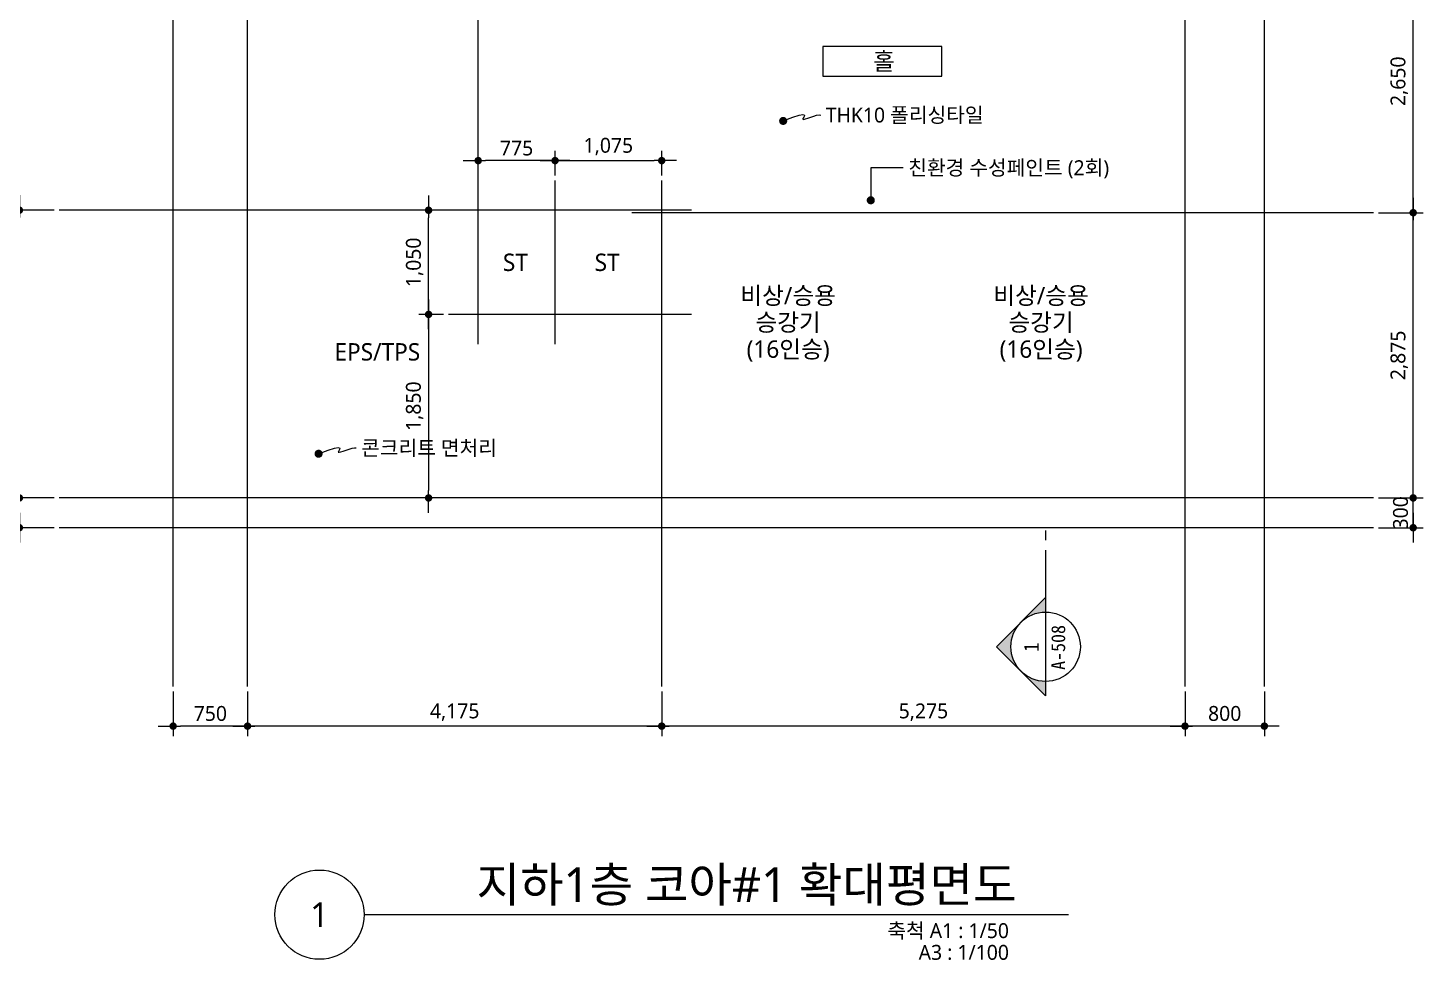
# Model space of a CAD drawing. Header units: millimetres. Extents: x 1424731 to 1631737, y 707248 to 849681.
# Drawn here: x 1468973 to 1483037, y 827948 to 837344 of the extents above; entities that cross this region are included whole.
import ezdxf
from ezdxf.enums import TextEntityAlignment as Align

# ---------------------------------------------------------------- set-up
doc = ezdxf.new("R2010")
doc.units = ezdxf.units.MM
doc.header["$MEASUREMENT"] = 0
doc.linetypes.add('CEN', pattern=[62, 60, -1, 0, -1])
doc.layers.get('0').update_dxf_attribs({"linetype": 'CONTINUOUS'})
for name, color, linetype, lineweight in [('A-CNTL', 1, 'CEN', 15), ('A-DIMS', 7, 'CONTINUOUS', 25), ('A-MKXS-LEAD', 7, 'CONTINUOUS', 25), ('A-MKXS-MAK1', 3, 'CONTINUOUS', 25), ('A-MKXS-TEXT1', 3, 'CONTINUOUS', 25), ('A-MKXS-TEXT2', 7, 'CONTINUOUS', 25), ('A-MKXX-NAME', 3, 'CONTINUOUS', 25), ('A-MKXX-SYMB', 7, 'CONTINUOUS', 25), ('A-XXXX-SYMB', 7, 'CONTINUOUS', 25), ('A-XXXX-TXT1', 3, 'CONTINUOUS', 25)]:
    doc.layers.add(name, color=color, linetype=linetype, lineweight=lineweight)
doc.styles.add('HY울릉도L', font='')
doc.styles.add('돋움체', font='')
doc.styles.add('맑은고딕', font='malgun.ttf')
doc.styles.get('HY울릉도L').set_extended_font_data('HYwulM')
doc.styles.get('돋움체').set_extended_font_data('DotumChe')
doc.dimstyles.new('CDIM', dxfattribs={"dimtxt": 3, "dimasz": 1.5, "dimexe": 2, "dimexo": 1, "dimgap": 1, "dimtad": 1, "dimdec": 0, "dimrnd": 0.5, "dimzin": 0, "dimdsep": 32, "dimlunit": 6, "dimtxsty": 'HY울릉도L', "dimblk1": '_CIDOT', "dimblk2": '_CIDOT', "dimsah": 1, "dimcen": 5.5, "dimclrd": 2, "dimclre": 2, "dimclrt": 7, "dimadec": 0, "dimazin": 0, "dimtfac": 1, "dimtdec": 0, "dimtix": 1, "dimtmove": 2, "dimatfit": 1, "dimldrblk": '_CIDOT', "dimfxl": 1, "dimtolj": 1, "dimtzin": 0, "dimlwd": -1, "dimarcsym": 0})

# ---------------------------------------------------------------- blocks, each defined once
blk = doc.blocks.new('_CIDOT')
at = {"color": 0, "linetype": 'ByBlock'}
blk.add_line((2, 0), (-1, 0), dxfattribs=at)
at = {"color": 0, "linetype": 'ByBlock', "const_width": 0.5}
blk.add_lwpolyline([(-0.25, 0, 1), (0.25, 0, 1)], format="xyb", close=True, dxfattribs=at)
blk = doc.blocks.new('*D420')
at = {"layer": 'A-DIMS', "transparency": 16777216}
for p, q in [((12500, -12625), (12500, -12550)), ((12500, -13000), (12500, -12700)), ((12500, -13075), (12500, -13150))]:
    blk.add_line(p, q, dxfattribs=at)
at = {"layer": 'A-DIMS', "lineweight": -2, "transparency": 16777216}
for p, q in [((12150, -12700), (12600, -12700)), ((12150, -13000), (12600, -13000))]:
    blk.add_line(p, q, dxfattribs=at)
at = {"layer": 'A-DIMS', "transparency": 16777216, "xscale": 75, "yscale": 75, "zscale": 75}
for p, rotation in [((12500, -12700), 270), ((12500, -13000), 90)]:
    blk.add_blockref('_CIDOT', p, dxfattribs=dict(at, rotation=rotation))
at = {"layer": 'A-DIMS', "color": 3, "transparency": 16777216, "insert": (12373, -12850), "char_height": 150, "attachment_point": 5, "rotation": 90, "style": '맑은고딕'}
blk.add_mtext('\\A1;300', dxfattribs=at)
blk = doc.blocks.new('*D421')
at = {"layer": 'A-DIMS', "lineweight": -2, "transparency": 16777216}
for p, q in [((4925, -14650), (4925, -15100)), ((10200, -14650), (10200, -15100))]:
    blk.add_line(p, q, dxfattribs=at)
at = {"layer": 'A-DIMS', "transparency": 16777216}
blk.add_line((10125, -15000), (5000, -15000), dxfattribs=at)
at = {"layer": 'A-DIMS', "transparency": 16777216, "xscale": 75, "yscale": 75, "zscale": 75, "rotation": 180}
blk.add_blockref('_CIDOT', (4925, -15000), dxfattribs=at)
at = {"layer": 'A-DIMS', "transparency": 16777216, "xscale": 75, "yscale": 75, "zscale": 75}
blk.add_blockref('_CIDOT', (10200, -15000), dxfattribs=at)
at = {"layer": 'A-DIMS', "color": 3, "transparency": 16777216, "insert": (7563, -14860), "char_height": 150, "attachment_point": 5, "style": '맑은고딕'}
blk.add_mtext('\\A1;5,275', dxfattribs=at)
blk = doc.blocks.new('*D422')
at = {"layer": 'A-DIMS', "lineweight": -2, "transparency": 16777216}
for p, q in [((10200, -14650), (10200, -15100)), ((11000, -14650), (11000, -15100))]:
    blk.add_line(p, q, dxfattribs=at)
at = {"layer": 'A-DIMS', "transparency": 16777216}
blk.add_line((10925, -15000), (10275, -15000), dxfattribs=at)
at = {"layer": 'A-DIMS', "transparency": 16777216, "xscale": 75, "yscale": 75, "zscale": 75, "rotation": 180}
blk.add_blockref('_CIDOT', (10200, -15000), dxfattribs=at)
at = {"layer": 'A-DIMS', "transparency": 16777216, "xscale": 75, "yscale": 75, "zscale": 75}
blk.add_blockref('_CIDOT', (11000, -15000), dxfattribs=at)
at = {"layer": 'A-DIMS', "color": 3, "transparency": 16777216, "insert": (10600, -14873), "char_height": 150, "attachment_point": 5, "style": '맑은고딕'}
blk.add_mtext('\\A1;800', dxfattribs=at)
blk = doc.blocks.new('*D423')
at = {"layer": 'A-DIMS', "lineweight": -2, "transparency": 16777216}
for p, q in [((750, -14650), (750, -15100)), ((4925, -14650), (4925, -15100))]:
    blk.add_line(p, q, dxfattribs=at)
at = {"layer": 'A-DIMS', "transparency": 16777216}
blk.add_line((4850, -15000), (825, -15000), dxfattribs=at)
at = {"layer": 'A-DIMS', "transparency": 16777216, "xscale": 75, "yscale": 75, "zscale": 75, "rotation": 180}
blk.add_blockref('_CIDOT', (750, -15000), dxfattribs=at)
at = {"layer": 'A-DIMS', "transparency": 16777216, "xscale": 75, "yscale": 75, "zscale": 75}
blk.add_blockref('_CIDOT', (4925, -15000), dxfattribs=at)
at = {"layer": 'A-DIMS', "color": 3, "transparency": 16777216, "insert": (2838, -14860), "char_height": 150, "attachment_point": 5, "style": '맑은고딕'}
blk.add_mtext('\\A1;4,175', dxfattribs=at)
blk = doc.blocks.new('*D424')
at = {"layer": 'A-DIMS', "lineweight": -2, "transparency": 16777216}
for p, q in [((0, -14650), (0, -15100)), ((750, -14650), (750, -15100))]:
    blk.add_line(p, q, dxfattribs=at)
at = {"layer": 'A-DIMS', "transparency": 16777216}
blk.add_line((675, -15000), (75, -15000), dxfattribs=at)
at = {"layer": 'A-DIMS', "transparency": 16777216, "xscale": 75, "yscale": 75, "zscale": 75, "rotation": 180}
blk.add_blockref('_CIDOT', (0, -15000), dxfattribs=at)
at = {"layer": 'A-DIMS', "transparency": 16777216, "xscale": 75, "yscale": 75, "zscale": 75}
blk.add_blockref('_CIDOT', (750, -15000), dxfattribs=at)
at = {"layer": 'A-DIMS', "color": 3, "transparency": 16777216, "insert": (375, -14873), "char_height": 150, "attachment_point": 5, "style": '맑은고딕'}
blk.add_mtext('\\A1;750', dxfattribs=at)
blk = doc.blocks.new('*D425')
at = {"layer": 'A-DIMS', "lineweight": -2, "transparency": 16777216}
for p, q in [((-1200, 0), (-2050, 0)), ((-1200, -13000), (-2050, -13000))]:
    blk.add_line(p, q, dxfattribs=at)
at = {"layer": 'A-DIMS', "transparency": 16777216}
blk.add_line((-1950, -12925), (-1950, -75), dxfattribs=at)
at = {"layer": 'A-DIMS', "transparency": 16777216, "xscale": 75, "yscale": 75, "zscale": 75}
for p, rotation in [((-1950, 0), 90), ((-1950, -13000), 270)]:
    blk.add_blockref('_CIDOT', p, dxfattribs=dict(at, rotation=rotation))
at = {"layer": 'A-DIMS', "color": 3, "transparency": 16777216, "insert": (-2090, -6500), "char_height": 150, "attachment_point": 5, "rotation": 90, "style": '맑은고딕'}
blk.add_mtext('\\A1;13,000', dxfattribs=at)
blk = doc.blocks.new('*D426')
at = {"layer": 'A-DIMS', "lineweight": -2, "transparency": 16777216}
for p, q in [((12150, -9825), (12600, -9825)), ((12150, -12700), (12600, -12700))]:
    blk.add_line(p, q, dxfattribs=at)
at = {"layer": 'A-DIMS', "transparency": 16777216}
blk.add_line((12500, -12625), (12500, -9900), dxfattribs=at)
at = {"layer": 'A-DIMS', "transparency": 16777216, "xscale": 75, "yscale": 75, "zscale": 75}
for p, rotation in [((12500, -9825), 90), ((12500, -12700), 270)]:
    blk.add_blockref('_CIDOT', p, dxfattribs=dict(at, rotation=rotation))
at = {"layer": 'A-DIMS', "color": 3, "transparency": 16777216, "insert": (12360, -11263), "char_height": 150, "attachment_point": 5, "rotation": 90, "style": '맑은고딕'}
blk.add_mtext('\\A1;2,875', dxfattribs=at)
blk = doc.blocks.new('*D427')
at = {"layer": 'A-DIMS', "lineweight": -2, "transparency": 16777216}
for p, q in [((12150, -7175), (12600, -7175)), ((12150, -9825), (12600, -9825))]:
    blk.add_line(p, q, dxfattribs=at)
at = {"layer": 'A-DIMS', "transparency": 16777216}
blk.add_line((12500, -9750), (12500, -7250), dxfattribs=at)
at = {"layer": 'A-DIMS', "transparency": 16777216, "xscale": 75, "yscale": 75, "zscale": 75}
for p, rotation in [((12500, -7175), 90), ((12500, -9825), 270)]:
    blk.add_blockref('_CIDOT', p, dxfattribs=dict(at, rotation=rotation))
at = {"layer": 'A-DIMS', "color": 3, "transparency": 16777216, "insert": (12360, -8500), "char_height": 150, "attachment_point": 5, "rotation": 90, "style": '맑은고딕'}
blk.add_mtext('\\A1;2,650', dxfattribs=at)
blk = doc.blocks.new('*D431')
at = {"layer": 'A-DIMS', "transparency": 16777216}
for p, q in [((-1550, -12625), (-1550, -12550)), ((-1550, -13000), (-1550, -12700)), ((-1550, -13075), (-1550, -13150))]:
    blk.add_line(p, q, dxfattribs=at)
at = {"layer": 'A-DIMS', "lineweight": -2, "transparency": 16777216}
for p, q in [((-1200, -12700), (-1650, -12700)), ((-1200, -13000), (-1650, -13000))]:
    blk.add_line(p, q, dxfattribs=at)
at = {"layer": 'A-DIMS', "transparency": 16777216, "xscale": 75, "yscale": 75, "zscale": 75}
for p, rotation in [((-1550, -12700), 270), ((-1550, -13000), 90)]:
    blk.add_blockref('_CIDOT', p, dxfattribs=dict(at, rotation=rotation))
at = {"layer": 'A-DIMS', "color": 3, "transparency": 16777216, "insert": (-1677, -12850), "char_height": 150, "attachment_point": 5, "rotation": 90, "style": '맑은고딕'}
blk.add_mtext('\\A1;300', dxfattribs=at)
blk = doc.blocks.new('*D432')
at = {"layer": 'A-DIMS', "lineweight": -2, "transparency": 16777216}
for p, q in [((-1200, -9800), (-1650, -9800)), ((-1200, -12700), (-1650, -12700))]:
    blk.add_line(p, q, dxfattribs=at)
at = {"layer": 'A-DIMS', "transparency": 16777216}
blk.add_line((-1550, -12625), (-1550, -9875), dxfattribs=at)
at = {"layer": 'A-DIMS', "transparency": 16777216, "xscale": 75, "yscale": 75, "zscale": 75}
for p, rotation in [((-1550, -9800), 90), ((-1550, -12700), 270)]:
    blk.add_blockref('_CIDOT', p, dxfattribs=dict(at, rotation=rotation))
at = {"layer": 'A-DIMS', "color": 3, "transparency": 16777216, "insert": (-1690, -11250), "char_height": 150, "attachment_point": 5, "rotation": 90, "style": '맑은고딕'}
blk.add_mtext('\\A1;2,900', dxfattribs=at)
blk = doc.blocks.new('*D433')
at = {"layer": 'A-DIMS', "lineweight": -2, "transparency": 16777216}
for p, q in [((-1200, -4025), (-1650, -4025)), ((-1200, -9800), (-1650, -9800))]:
    blk.add_line(p, q, dxfattribs=at)
at = {"layer": 'A-DIMS', "transparency": 16777216}
blk.add_line((-1550, -9725), (-1550, -4100), dxfattribs=at)
at = {"layer": 'A-DIMS', "transparency": 16777216, "xscale": 75, "yscale": 75, "zscale": 75}
for p, rotation in [((-1550, -4025), 90), ((-1550, -9800), 270)]:
    blk.add_blockref('_CIDOT', p, dxfattribs=dict(at, rotation=rotation))
at = {"layer": 'A-DIMS', "color": 3, "transparency": 16777216, "insert": (-1689, -6913), "char_height": 150, "attachment_point": 5, "rotation": 90, "style": '맑은고딕'}
blk.add_mtext('\\A1;5,775', dxfattribs=at)
blk = doc.blocks.new('CORE 1- 단면')
at = {"layer": 'A-MKXS-MAK1'}
for points in [[(9245, 15395), (9245, 15495), (9545, 15495), (9545, 15395)], [(12350, 11770), (12450, 11770), (12450, 11470), (12350, 11470)]]:
    blk.add_hatch(color=256, dxfattribs=at).paths.add_polyline_path(points)
h = blk.add_hatch(color=256, dxfattribs=at)
h.paths.add_polyline_path([(0, 11965), (247, 11717, 0.414214), (-247, 11717)])
h.paths.add_polyline_path([(247, 11717), (495, 11470), (350, 11470, 0.198912)])
h.paths.add_polyline_path([(-247, 11717, 0.198912), (-350, 11470), (-495, 11470)])
h = blk.add_hatch(color=256, dxfattribs=at)
h.paths.add_polyline_path([(9050, 495), (9297, 742, 0.414214), (9297, 247)])
h.paths.add_polyline_path([(9297, 742), (9545, 990), (9545, 845, 0.198912)])
h.paths.add_polyline_path([(9297, 247, 0.198912), (9545, 145), (9545, 0)])
for p, q in [((9245, 15495), (9245, 15395)), ((9545, 15495), (9245, 15495)), ((9545, 15495), (9545, 14832)), ((9545, 15395), (9245, 15395)), ((9545, 14732), (9545, 14632)), ((-495, 11470), (0, 11965)), ((495, 11470), (0, 11965)), ((12450, 11770), (12350, 11770)), ((12350, 11470), (12350, 11770)), ((12450, 11470), (12450, 11770)), ((973, 11470), (-495, 11470)), ((1173, 11470), (1073, 11470)), ((11687, 11470), (11587, 11470)), ((12450, 11470), (11787, 11470)), ((9545, 1668), (9545, 1568)), ((9545, 1468), (9545, 0)), ((9545, 990), (9050, 495)), ((9545, 0), (9050, 495))]:
    blk.add_line(p, q, dxfattribs=at)
for centre in [(0, 11470), (9545, 495)]:
    blk.add_circle(centre, 350, dxfattribs=at)
at = {"layer": 'A-MKXS-TEXT2', "style": '돋움체'}
for s, height, p in [('1', 150, (-4, 11614)), ('A-507', 140, (-7, 11342))]:
    blk.add_text(s, height=height, dxfattribs=at).set_placement(p, align=Align.MIDDLE)
for s, height, p in [('A-508', 140, (9673, 488)), ('1', 150, (9401, 491))]:
    blk.add_text(s, height=height, rotation=90, dxfattribs=at).set_placement(p, align=Align.MIDDLE)
blk = doc.blocks.new('비상승용승강기16인승')
at = {"layer": 'A-MKXX-NAME', "style": '맑은고딕'}
for s, p in [('비상/승용', (0, 270)), ('승강기', (0, 0)), ('(16인승)', (0, -270))]:
    blk.add_text(s, height=175, dxfattribs=at).set_placement(p, align=Align.MIDDLE_CENTER)
blk = doc.blocks.new('*D485')
at = {"layer": 'A-DIMS', "lineweight": -2, "transparency": 16777216}
for p, q in [((1473512, 835856), (1473512, 836106)), ((1474287, 835856), (1474287, 836106))]:
    blk.add_line(p, q, dxfattribs=at)
at = {"layer": 'A-DIMS', "transparency": 16777216}
blk.add_line((1474212, 836006), (1473587, 836006), dxfattribs=at)
at = {"layer": 'A-DIMS', "transparency": 16777216, "xscale": 75, "yscale": 75, "zscale": 75, "rotation": 180}
blk.add_blockref('_CIDOT', (1473512, 836006), dxfattribs=at)
at = {"layer": 'A-DIMS', "transparency": 16777216, "xscale": 75, "yscale": 75, "zscale": 75}
blk.add_blockref('_CIDOT', (1474287, 836006), dxfattribs=at)
at = {"layer": 'A-DIMS', "color": 3, "transparency": 16777216, "insert": (1473899, 836132), "char_height": 150, "attachment_point": 5, "style": '맑은고딕'}
blk.add_mtext('\\A1;775', dxfattribs=at)
blk = doc.blocks.new('*D486')
at = {"layer": 'A-DIMS', "lineweight": -2, "transparency": 16777216}
for p, q in [((1474287, 835856), (1474287, 836106)), ((1475362, 835856), (1475362, 836106))]:
    blk.add_line(p, q, dxfattribs=at)
at = {"layer": 'A-DIMS', "transparency": 16777216}
blk.add_line((1474362, 836006), (1475287, 836006), dxfattribs=at)
at = {"layer": 'A-DIMS', "transparency": 16777216, "xscale": 75, "yscale": 75, "zscale": 75, "rotation": 180}
blk.add_blockref('_CIDOT', (1474287, 836006), dxfattribs=at)
at = {"layer": 'A-DIMS', "transparency": 16777216, "xscale": 75, "yscale": 75, "zscale": 75}
blk.add_blockref('_CIDOT', (1475362, 836006), dxfattribs=at)
at = {"layer": 'A-DIMS', "color": 3, "transparency": 16777216, "insert": (1474824, 836147), "char_height": 150, "attachment_point": 5, "style": '맑은고딕'}
blk.add_mtext('\\A1;1,075', dxfattribs=at)
blk = doc.blocks.new('*D487')
at = {"layer": 'A-DIMS', "lineweight": -2, "transparency": 16777216}
for p, q in [((1473162, 834456), (1472912, 834456)), ((1473162, 832606), (1472912, 832606))]:
    blk.add_line(p, q, dxfattribs=at)
at = {"layer": 'A-DIMS', "transparency": 16777216}
blk.add_line((1473012, 834381), (1473012, 832681), dxfattribs=at)
at = {"layer": 'A-DIMS', "transparency": 16777216, "xscale": 75, "yscale": 75, "zscale": 75}
for p, rotation in [((1473012, 834456), 90), ((1473012, 832606), 270)]:
    blk.add_blockref('_CIDOT', p, dxfattribs=dict(at, rotation=rotation))
at = {"layer": 'A-DIMS', "color": 3, "transparency": 16777216, "insert": (1472872, 833531), "char_height": 150, "attachment_point": 5, "rotation": 90, "style": '맑은고딕'}
blk.add_mtext('\\A1;1,850', dxfattribs=at)
blk = doc.blocks.new('*D488')
at = {"layer": 'A-DIMS', "lineweight": -2, "transparency": 16777216}
for p, q in [((1473162, 835506), (1472912, 835506)), ((1473162, 834456), (1472912, 834456))]:
    blk.add_line(p, q, dxfattribs=at)
at = {"layer": 'A-DIMS', "transparency": 16777216}
blk.add_line((1473012, 834531), (1473012, 835431), dxfattribs=at)
at = {"layer": 'A-DIMS', "transparency": 16777216, "xscale": 75, "yscale": 75, "zscale": 75}
for p, rotation in [((1473012, 835506), 90), ((1473012, 834456), 270)]:
    blk.add_blockref('_CIDOT', p, dxfattribs=dict(at, rotation=rotation))
at = {"layer": 'A-DIMS', "color": 3, "transparency": 16777216, "insert": (1472872, 834981), "char_height": 150, "attachment_point": 5, "rotation": 90, "style": '맑은고딕'}
blk.add_mtext('\\A1;1,050', dxfattribs=at)
blk = doc.blocks.new('CORE2_GRID')
at = {"layer": 'A-CNTL'}
for p, q in [((0, -14600), (0, 2500)), ((750, -14600), (750, 2500)), ((10200, -14600), (10200, 2500)), ((11000, -14600), (11000, 2500)), ((3075, -11150), (3075, -400)), ((3850, -11150), (3850, -9500)), ((4925, -14600), (4925, -9500)), ((5225, -9800), (-1150, -9800)), ((12100, -9825), (4625, -9825)), ((5225, -10850), (2775, -10850)), ((12100, -12700), (-1150, -12700)), ((12100, -13000), (-1150, -13000))]:
    blk.add_line(p, q, dxfattribs=at)
at = {"layer": 'A-DIMS'}
for base, p1, p2, angle, picture, middle in [((-1950, 0), (-1150, -13000), (-1150, 0), 270, '*D425', (-2090.5, -6500)), ((-1550, -4025), (-1150, -9800), (-1150, -4025), 270, '*D433', (-1688.9, -6912.5)), ((12500, -7175), (12100, -9825), (12100, -7175), 270, '*D427', (12359.9, -8500)), ((-1550, -9800), (-1150, -12700), (-1150, -9800), 270, '*D432', (-1690.1, -11250)), ((12500, -9825), (12100, -12700), (12100, -9825), 270, '*D426', (12359.9, -11262.5)), ((-1550, -12700), (-1150, -13000), (-1150, -12700), 270, '*D431', (-1677.5, -12850)), ((12500, -12700), (12100, -13000), (12100, -12700), 270, '*D420', (12372.5, -12850)), ((0, -15000), (750, -14600), (0, -14600), 180, '*D424', (375, -14872.5)), ((750, -15000), (4925, -14600), (750, -14600), 180, '*D423', (2837.5, -14859.5)), ((4925, -15000), (10200, -14600), (4925, -14600), 180, '*D421', (7562.5, -14859.9)), ((10200, -15000), (11000, -14600), (10200, -14600), 180, '*D422', (10600, -14872.5))]:
    dim = blk.add_linear_dim(base=base, p1=p1, p2=p2, angle=angle, dimstyle='CDIM', override={"dimscale": 50, "dimtxsty": '맑은고딕', "dimclrd": 256, "dimclre": 256, "dimclrt": 3}, dxfattribs=at)
    dim.commit()
    dim.dimension.update_dxf_attribs({"geometry": picture, "text_midpoint": middle})

msp = doc.modelspace()

# ---------------------------------------------------------------- linework, layer by layer
at = {"layer": 'A-MKXS-LEAD', "const_width": 40}
for points in [[(1476565.6, 836408.6, 1), (1476607, 836404.4, 1)], [(1477448.7, 835604.1, -1), (1477490.1, 835608.2, -1)], [(1471882.3, 833053.5, 1), (1471923.7, 833049.4, 1)]]:
    msp.add_lwpolyline(points, format="xyb", close=True, dxfattribs=at)
at = {"layer": 'A-MKXS-LEAD'}
for points in [[(1476585.5, 836406.2), (1476683.2, 836443), (1476746.9, 836462.9), (1476783.2, 836469.4), (1476798.6, 836465.9), (1476799.7, 836456), (1476793.2, 836443.2), (1476785.7, 836431), (1476783.8, 836422.9), (1476792.4, 836421.6), (1476810.5, 836426), (1476835.4, 836434.2), (1476864.3, 836444.3), (1476894.5, 836454.4), (1476923.3, 836462.6), (1476948, 836466.9), (1476965.9, 836465.4)], [(1477797.5, 835934.3), (1477469.4, 835934.3), (1477469.4, 835934.3), (1477469.4, 835606.2), (1477469.4, 835606.2)], [(1471902.2, 833051.1), (1471999.9, 833088), (1472063.6, 833107.9), (1472099.9, 833114.3), (1472115.3, 833110.8), (1472116.4, 833100.9), (1472109.9, 833088.1), (1472102.4, 833075.9), (1472100.4, 833067.9), (1472109.1, 833066.5), (1472127.2, 833070.9), (1472152.1, 833079.2), (1472181, 833089.3), (1472211.2, 833099.4), (1472240, 833107.5), (1472264.7, 833111.8), (1472282.5, 833110.4)]]:
    msp.add_lwpolyline(points, dxfattribs=at)
at = {"layer": 'A-MKXX-SYMB'}
msp.add_lwpolyline([(1476987, 836856.2), (1478187, 836856.2), (1478187, 837156.2), (1476987, 837156.2)], close=True, dxfattribs=at)
at = {"layer": 'A-XXXX-SYMB'}
msp.add_line((1472362, 828406.2), (1479462, 828406.2), dxfattribs=at)
msp.add_circle((1471912, 828406.2), 450, dxfattribs=at)

# ---------------------------------------------------------------- block references
at = {"layer": 'A-DIMS'}
for name, p in [('CORE2_GRID', (1470437, 845306.2)), ('CORE 1- 단면', (1469687, 830611.3))]:
    msp.add_blockref(name, p, dxfattribs=at)
at = {"layer": 'A-MKXX-NAME'}
for p in [(1476636.2, 834376), (1479186.2, 834376)]:
    msp.add_blockref('비상승용승강기16인승', p, dxfattribs=at)

# ---------------------------------------------------------------- texts
at = {"layer": 'A-MKXS-TEXT1', "style": '맑은고딕'}
for s, p in [('THK10 폴리싱타일', (1477015.9, 836465.4)), ('친환경 수성페인트 (2회)', (1477847.5, 835934.3)), ('콘크리트 면처리', (1472332.5, 833110.4))]:
    msp.add_text(s, height=150, dxfattribs=at).set_placement(p, align=Align.MIDDLE_LEFT)
at = {"layer": 'A-MKXX-NAME', "style": '맑은고딕'}
for s, p in [('홀', (1477601.5, 837006.2)), ('ST', (1473887, 834981.2)), ('ST', (1474812, 834981.2)), ('EPS/TPS', (1472495.2, 834078.7))]:
    msp.add_text(s, height=175, dxfattribs=at).set_placement(p, align=Align.MIDDLE_CENTER)
at = {"layer": 'A-XXXX-TXT1', "style": '맑은고딕'}
msp.add_text('지하1층 코아#1 확대평면도', height=350, dxfattribs=at).set_placement((1478940, 828428.8), align=Align.BOTTOM_RIGHT)
msp.add_text('1', height=250, dxfattribs=at).set_placement((1471912, 828406.2), align=Align.MIDDLE)
for s, p in [('축척 A1 : 1/50', (1478862.1, 828320)), ('A3 : 1/100', (1478862.1, 828101.1))]:
    msp.add_text(s, height=150, dxfattribs=at).set_placement(p, align=Align.TOP_RIGHT)

# ---------------------------------------------------------------- dimensions: what is measured, and where the dimension line sits
at = {"layer": 'A-DIMS'}
for base, p1, p2, angle, picture, middle in [((1473512, 836006.2), (1474287, 835806.2), (1473512, 835806.2), 180, '*D485', (1473899.5, 836132.4)), ((1475362, 836006.2), (1474287, 835806.2), (1475362, 835806.2), 0, '*D486', (1474824.5, 836146.7)), ((1473012, 835506.2), (1473212, 834456.2), (1473212, 835506.2), 90, '*D488', (1472871.5, 834981.2)), ((1473012, 832606.2), (1473212, 834456.2), (1473212, 832606.2), 270, '*D487', (1472871.5, 833531.2))]:
    dim = msp.add_linear_dim(base=base, p1=p1, p2=p2, angle=angle, dimstyle='CDIM', override={"dimscale": 50, "dimtxsty": '맑은고딕', "dimclrd": 256, "dimclre": 256, "dimclrt": 3}, dxfattribs=at)
    dim.commit()
    dim.dimension.update_dxf_attribs({"geometry": picture, "text_midpoint": middle})

doc.saveas('drawing.dxf')
